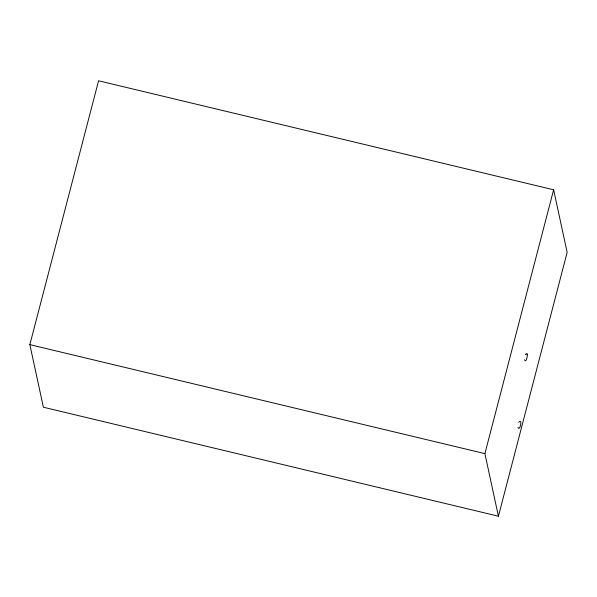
<?xml version="1.0" encoding="UTF-8"?>
<svg xmlns="http://www.w3.org/2000/svg" width="597" height="597" viewBox="0 0 597 597"><rect width="100%" height="100%" fill="white"/><g stroke="black" fill="none" stroke-linecap="round" stroke-linejoin="round"><path stroke-width="0.9" d="M524.554 359.745C526.129 364.737 529.442 349.932 525.248 354.655M527.27 353.984L527.173 354.737M29.85 344.633L98.58 80.789L553.628 189.786L567.15 252.367L498.42 516.211L43.372 407.214L29.85 344.633L484.898 453.63L498.42 516.211M484.898 453.63L553.628 189.786M518.689 422.266C523.002 417.706 519.733 432.243 517.98 427.355"/></g></svg>
